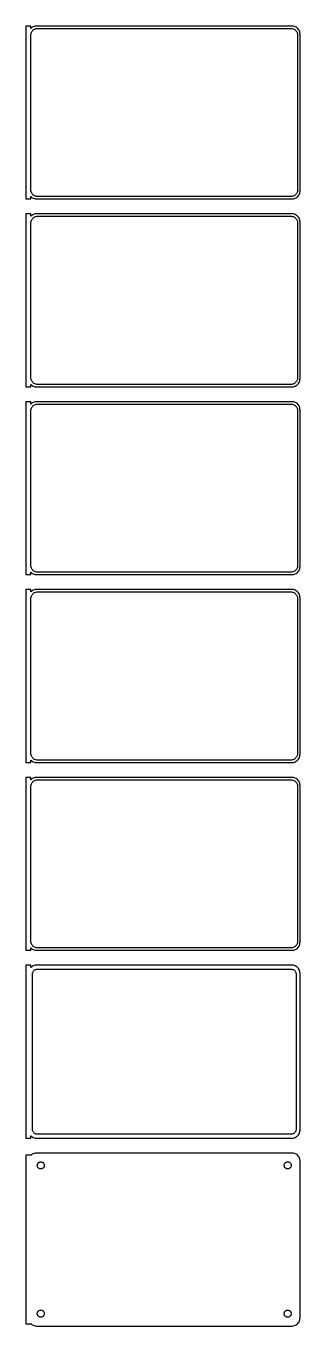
# Model space of a CAD drawing. Header units: metres. Extents: x -84 to 82, y 1658 to 3358.
# Drawn here: x -84 to 82, y 1658 to 2446 of the extents above; entities that cross this region are included whole.
import ezdxf

# ---------------------------------------------------------------- set-up
doc = ezdxf.new("R2010")
doc.units = ezdxf.units.M

msp = doc.modelspace()

# ---------------------------------------------------------------- linework, layer by layer
for p, q in [((-81, 2446.49), (-84, 2446.49)), ((-84, 2446.49), (-84, 2341.51)), ((-81, 2445.06), (-81, 2446.49)), ((-79.6289, 2446.02), (-80.1791, 2445.72)), ((-79.0451, 2446.26), (-79.6289, 2446.02)), ((-78.4369, 2446.41), (-79.0451, 2446.26)), ((-77.8139, 2446.49), (-78.4369, 2446.41)), ((77.8139, 2446.49), (-77.8139, 2446.49)), ((78.4369, 2446.41), (77.8139, 2446.49)), ((79.0451, 2446.26), (78.4369, 2446.41)), ((79.6289, 2446.02), (79.0451, 2446.26)), ((80.1791, 2445.72), (79.6289, 2446.02)), ((-80.6871, 2445.35), (-81, 2445.06)), ((-81, 2441), (-80.9685, 2441.5)), ((-81, 2347), (-81, 2441)), ((-80.9685, 2441.5), (-80.8743, 2441.99)), ((-80.8743, 2441.99), (-80.7191, 2442.47)), ((-80.7191, 2442.47), (-80.5052, 2442.93)), ((-80.1791, 2445.72), (-80.6871, 2445.35)), ((-80.5052, 2442.93), (-80.2361, 2443.35)), ((-80.2361, 2443.35), (-79.9159, 2443.74)), ((-79.9159, 2443.74), (-79.5497, 2444.08)), ((-79.5497, 2444.08), (-79.1433, 2444.38)), ((-79.1433, 2444.38), (-78.7031, 2444.62)), ((-78.7031, 2444.62), (-78.2361, 2444.8)), ((-78.2361, 2444.8), (-77.7495, 2444.93)), ((-77.7495, 2444.93), (-77.2512, 2444.99)), ((-77.2512, 2444.99), (77.2512, 2444.99)), ((77.2512, 2444.99), (77.7495, 2444.93)), ((77.7495, 2444.93), (78.2361, 2444.8)), ((78.2361, 2444.8), (78.7031, 2444.62)), ((78.7031, 2444.62), (79.1433, 2444.38)), ((79.1433, 2444.38), (79.5497, 2444.08)), ((79.5497, 2444.08), (79.9159, 2443.74)), ((79.9159, 2443.74), (80.2361, 2443.35)), ((80.6871, 2445.35), (80.1791, 2445.72)), ((80.2361, 2443.35), (80.5052, 2442.93)), ((80.5052, 2442.93), (80.7191, 2442.47)), ((81.1448, 2444.92), (80.6871, 2445.35)), ((80.7191, 2442.47), (80.8743, 2441.99)), ((80.8743, 2441.99), (80.9685, 2441.5)), ((80.9685, 2441.5), (81, 2441)), ((81, 2441), (81, 2347)), ((81.5451, 2444.44), (81.1448, 2444.92)), ((81.8815, 2443.91), (81.5451, 2444.44)), ((82.1489, 2443.34), (81.8815, 2443.91)), ((82.3429, 2442.74), (82.1489, 2443.34)), ((82.4606, 2442.13), (82.3429, 2442.74)), ((82.5, 2441.5), (82.4606, 2442.13)), ((82.5, 2346.5), (82.5, 2441.5)), ((-80.9685, 2346.5), (-81, 2347)), ((-80.8743, 2346.01), (-80.9685, 2346.5)), ((-80.7191, 2345.53), (-80.8743, 2346.01)), ((-80.5052, 2345.07), (-80.7191, 2345.53)), ((-80.2361, 2344.65), (-80.5052, 2345.07)), ((-79.9159, 2344.26), (-80.2361, 2344.65)), ((-79.5497, 2343.92), (-79.9159, 2344.26)), ((-79.1433, 2343.62), (-79.5497, 2343.92)), ((-78.7031, 2343.38), (-79.1433, 2343.62)), ((-78.2361, 2343.2), (-78.7031, 2343.38)), ((78.7031, 2343.38), (78.2361, 2343.2)), ((79.1433, 2343.62), (78.7031, 2343.38)), ((79.5497, 2343.92), (79.1433, 2343.62)), ((79.9159, 2344.26), (79.5497, 2343.92)), ((80.2361, 2344.65), (79.9159, 2344.26)), ((80.5052, 2345.07), (80.2361, 2344.65)), ((80.7191, 2345.53), (80.5052, 2345.07)), ((80.8743, 2346.01), (80.7191, 2345.53)), ((80.9685, 2346.5), (80.8743, 2346.01)), ((81, 2347), (80.9685, 2346.5)), ((81.1448, 2343.08), (81.5451, 2343.56)), ((81.5451, 2343.56), (81.8815, 2344.09)), ((81.8815, 2344.09), (82.1489, 2344.66)), ((82.1489, 2344.66), (82.3429, 2345.26)), ((82.3429, 2345.26), (82.4606, 2345.87)), ((82.4606, 2345.87), (82.5, 2346.5)), ((-84, 2341.51), (-81, 2341.51)), ((-81, 2342.94), (-80.6871, 2342.65)), ((-81, 2341.51), (-81, 2342.94)), ((-80.6871, 2342.65), (-80.1791, 2342.28)), ((-80.1791, 2342.28), (-79.6289, 2341.98)), ((-79.6289, 2341.98), (-79.0451, 2341.74)), ((-79.0451, 2341.74), (-78.4369, 2341.59)), ((-78.4369, 2341.59), (-77.8139, 2341.51)), ((-77.7495, 2343.07), (-78.2361, 2343.2)), ((-77.8139, 2341.51), (77.8139, 2341.51)), ((-77.2512, 2343.01), (-77.7495, 2343.07)), ((77.2512, 2343.01), (-77.2512, 2343.01)), ((77.7495, 2343.07), (77.2512, 2343.01)), ((78.2361, 2343.2), (77.7495, 2343.07)), ((77.8139, 2341.51), (78.4369, 2341.59)), ((78.4369, 2341.59), (79.0451, 2341.74)), ((79.0451, 2341.74), (79.6289, 2341.98)), ((79.6289, 2341.98), (80.1791, 2342.28)), ((80.1791, 2342.28), (80.6871, 2342.65)), ((80.6871, 2342.65), (81.1448, 2343.08)), ((-81, 2332.49), (-84, 2332.49)), ((-84, 2332.49), (-84, 2227.51)), ((-81, 2331.06), (-81, 2332.49)), ((-80.6871, 2331.35), (-81, 2331.06)), ((-81, 2327), (-80.9685, 2327.5)), ((-80.9685, 2327.5), (-80.8743, 2327.99)), ((-80.8743, 2327.99), (-80.7191, 2328.47)), ((-80.7191, 2328.47), (-80.5052, 2328.93)), ((-80.1791, 2331.72), (-80.6871, 2331.35)), ((-80.5052, 2328.93), (-80.2361, 2329.35)), ((-80.2361, 2329.35), (-79.9159, 2329.74)), ((-79.6289, 2332.02), (-80.1791, 2331.72)), ((-79.9159, 2329.74), (-79.5497, 2330.08)), ((-79.0451, 2332.26), (-79.6289, 2332.02)), ((-79.5497, 2330.08), (-79.1433, 2330.38)), ((-79.1433, 2330.38), (-78.7031, 2330.62)), ((-78.4369, 2332.41), (-79.0451, 2332.26)), ((-78.7031, 2330.62), (-78.2361, 2330.8)), ((-77.8139, 2332.49), (-78.4369, 2332.41)), ((-78.2361, 2330.8), (-77.7495, 2330.93)), ((77.8139, 2332.49), (-77.8139, 2332.49)), ((-77.7495, 2330.93), (-77.2512, 2330.99)), ((-77.2512, 2330.99), (77.2512, 2330.99)), ((77.2512, 2330.99), (77.7495, 2330.93)), ((77.7495, 2330.93), (78.2361, 2330.8)), ((78.4369, 2332.41), (77.8139, 2332.49)), ((78.2361, 2330.8), (78.7031, 2330.62)), ((79.0451, 2332.26), (78.4369, 2332.41)), ((78.7031, 2330.62), (79.1433, 2330.38)), ((79.6289, 2332.02), (79.0451, 2332.26)), ((79.1433, 2330.38), (79.5497, 2330.08)), ((79.5497, 2330.08), (79.9159, 2329.74)), ((80.1791, 2331.72), (79.6289, 2332.02)), ((79.9159, 2329.74), (80.2361, 2329.35)), ((80.6871, 2331.35), (80.1791, 2331.72)), ((80.2361, 2329.35), (80.5052, 2328.93)), ((80.5052, 2328.93), (80.7191, 2328.47)), ((81.1448, 2330.92), (80.6871, 2331.35)), ((80.7191, 2328.47), (80.8743, 2327.99)), ((80.8743, 2327.99), (80.9685, 2327.5)), ((80.9685, 2327.5), (81, 2327)), ((81.5451, 2330.44), (81.1448, 2330.92)), ((81.8815, 2329.91), (81.5451, 2330.44)), ((82.1489, 2329.34), (81.8815, 2329.91)), ((82.3429, 2328.74), (82.1489, 2329.34)), ((82.4606, 2328.13), (82.3429, 2328.74)), ((82.5, 2327.5), (82.4606, 2328.13)), ((82.5, 2232.5), (82.5, 2327.5)), ((-81, 2233), (-81, 2327)), ((81, 2327), (81, 2233)), ((-80.9685, 2232.5), (-81, 2233)), ((81, 2233), (80.9685, 2232.5)), ((-84, 2227.51), (-81, 2227.51)), ((-81, 2228.94), (-80.6871, 2228.65)), ((-81, 2227.51), (-81, 2228.94)), ((-80.8743, 2232.01), (-80.9685, 2232.5)), ((-80.7191, 2231.53), (-80.8743, 2232.01)), ((-80.5052, 2231.07), (-80.7191, 2231.53)), ((-80.6871, 2228.65), (-80.1791, 2228.28)), ((-80.2361, 2230.65), (-80.5052, 2231.07)), ((-79.9159, 2230.26), (-80.2361, 2230.65)), ((-80.1791, 2228.28), (-79.6289, 2227.98)), ((-79.5497, 2229.92), (-79.9159, 2230.26)), ((-79.6289, 2227.98), (-79.0451, 2227.74)), ((-79.1433, 2229.62), (-79.5497, 2229.92)), ((-78.7031, 2229.38), (-79.1433, 2229.62)), ((-79.0451, 2227.74), (-78.4369, 2227.59)), ((-78.2361, 2229.2), (-78.7031, 2229.38)), ((-78.4369, 2227.59), (-77.8139, 2227.51)), ((-77.7495, 2229.07), (-78.2361, 2229.2)), ((-77.8139, 2227.51), (77.8139, 2227.51)), ((-77.2512, 2229.01), (-77.7495, 2229.07)), ((77.2512, 2229.01), (-77.2512, 2229.01)), ((77.7495, 2229.07), (77.2512, 2229.01)), ((78.2361, 2229.2), (77.7495, 2229.07)), ((77.8139, 2227.51), (78.4369, 2227.59)), ((78.7031, 2229.38), (78.2361, 2229.2)), ((78.4369, 2227.59), (79.0451, 2227.74)), ((79.1433, 2229.62), (78.7031, 2229.38)), ((79.0451, 2227.74), (79.6289, 2227.98)), ((79.5497, 2229.92), (79.1433, 2229.62)), ((79.9159, 2230.26), (79.5497, 2229.92)), ((79.6289, 2227.98), (80.1791, 2228.28)), ((80.2361, 2230.65), (79.9159, 2230.26)), ((80.1791, 2228.28), (80.6871, 2228.65)), ((80.5052, 2231.07), (80.2361, 2230.65)), ((80.7191, 2231.53), (80.5052, 2231.07)), ((80.6871, 2228.65), (81.1448, 2229.08)), ((80.8743, 2232.01), (80.7191, 2231.53)), ((80.9685, 2232.5), (80.8743, 2232.01)), ((81.1448, 2229.08), (81.5451, 2229.56)), ((81.5451, 2229.56), (81.8815, 2230.09)), ((81.8815, 2230.09), (82.1489, 2230.66)), ((82.1489, 2230.66), (82.3429, 2231.26)), ((82.3429, 2231.26), (82.4606, 2231.87)), ((82.4606, 2231.87), (82.5, 2232.5)), ((-81, 2218.49), (-84, 2218.49)), ((-84, 2218.49), (-84, 2113.51)), ((-81, 2217.06), (-81, 2218.49)), ((-80.6871, 2217.35), (-81, 2217.06)), ((-80.1791, 2217.72), (-80.6871, 2217.35)), ((-79.6289, 2218.02), (-80.1791, 2217.72)), ((-79.0451, 2218.26), (-79.6289, 2218.02)), ((-78.4369, 2218.41), (-79.0451, 2218.26)), ((-77.8139, 2218.49), (-78.4369, 2218.41)), ((77.8139, 2218.49), (-77.8139, 2218.49)), ((78.4369, 2218.41), (77.8139, 2218.49)), ((79.0451, 2218.26), (78.4369, 2218.41)), ((79.6289, 2218.02), (79.0451, 2218.26)), ((80.1791, 2217.72), (79.6289, 2218.02)), ((80.6871, 2217.35), (80.1791, 2217.72)), ((81.1448, 2216.92), (80.6871, 2217.35)), ((-81, 2213), (-80.9685, 2213.5)), ((-81, 2119), (-81, 2213)), ((-80.9685, 2213.5), (-80.8743, 2213.99)), ((-80.8743, 2213.99), (-80.7191, 2214.47)), ((-80.7191, 2214.47), (-80.5052, 2214.93)), ((-80.5052, 2214.93), (-80.2361, 2215.35)), ((-80.2361, 2215.35), (-79.9159, 2215.74)), ((-79.9159, 2215.74), (-79.5497, 2216.08)), ((-79.5497, 2216.08), (-79.1433, 2216.38)), ((-79.1433, 2216.38), (-78.7031, 2216.62)), ((-78.7031, 2216.62), (-78.2361, 2216.8)), ((-78.2361, 2216.8), (-77.7495, 2216.93)), ((-77.7495, 2216.93), (-77.2512, 2216.99)), ((-77.2512, 2216.99), (77.2512, 2216.99)), ((77.2512, 2216.99), (77.7495, 2216.93)), ((77.7495, 2216.93), (78.2361, 2216.8)), ((78.2361, 2216.8), (78.7031, 2216.62)), ((78.7031, 2216.62), (79.1433, 2216.38)), ((79.1433, 2216.38), (79.5497, 2216.08)), ((79.5497, 2216.08), (79.9159, 2215.74)), ((79.9159, 2215.74), (80.2361, 2215.35)), ((80.2361, 2215.35), (80.5052, 2214.93)), ((80.5052, 2214.93), (80.7191, 2214.47)), ((80.7191, 2214.47), (80.8743, 2213.99)), ((80.8743, 2213.99), (80.9685, 2213.5)), ((80.9685, 2213.5), (81, 2213)), ((81, 2213), (81, 2119)), ((81.5451, 2216.44), (81.1448, 2216.92)), ((81.8815, 2215.91), (81.5451, 2216.44)), ((82.1489, 2215.34), (81.8815, 2215.91)), ((82.3429, 2214.74), (82.1489, 2215.34)), ((82.4606, 2214.13), (82.3429, 2214.74)), ((82.5, 2213.5), (82.4606, 2214.13)), ((82.5, 2118.5), (82.5, 2213.5)), ((-80.9685, 2118.5), (-81, 2119)), ((-81, 2114.94), (-80.6871, 2114.65)), ((-81, 2113.51), (-81, 2114.94)), ((-80.8743, 2118.01), (-80.9685, 2118.5)), ((-80.7191, 2117.53), (-80.8743, 2118.01)), ((-80.5052, 2117.07), (-80.7191, 2117.53)), ((-80.6871, 2114.65), (-80.1791, 2114.28)), ((-80.2361, 2116.65), (-80.5052, 2117.07)), ((-79.9159, 2116.26), (-80.2361, 2116.65)), ((-79.5497, 2115.92), (-79.9159, 2116.26)), ((-79.1433, 2115.62), (-79.5497, 2115.92)), ((-78.7031, 2115.38), (-79.1433, 2115.62)), ((-78.2361, 2115.2), (-78.7031, 2115.38)), ((-77.7495, 2115.07), (-78.2361, 2115.2)), ((-77.2512, 2115.01), (-77.7495, 2115.07)), ((77.2512, 2115.01), (-77.2512, 2115.01)), ((77.7495, 2115.07), (77.2512, 2115.01)), ((78.2361, 2115.2), (77.7495, 2115.07)), ((78.7031, 2115.38), (78.2361, 2115.2)), ((79.1433, 2115.62), (78.7031, 2115.38)), ((79.5497, 2115.92), (79.1433, 2115.62)), ((79.9159, 2116.26), (79.5497, 2115.92)), ((80.2361, 2116.65), (79.9159, 2116.26)), ((80.1791, 2114.28), (80.6871, 2114.65)), ((80.5052, 2117.07), (80.2361, 2116.65)), ((80.7191, 2117.53), (80.5052, 2117.07)), ((80.6871, 2114.65), (81.1448, 2115.08)), ((80.8743, 2118.01), (80.7191, 2117.53)), ((80.9685, 2118.5), (80.8743, 2118.01)), ((81, 2119), (80.9685, 2118.5)), ((81.1448, 2115.08), (81.5451, 2115.56)), ((81.5451, 2115.56), (81.8815, 2116.09)), ((81.8815, 2116.09), (82.1489, 2116.66)), ((82.1489, 2116.66), (82.3429, 2117.26)), ((82.3429, 2117.26), (82.4606, 2117.87)), ((82.4606, 2117.87), (82.5, 2118.5)), ((-84, 2113.51), (-81, 2113.51)), ((-80.1791, 2114.28), (-79.6289, 2113.98)), ((-79.6289, 2113.98), (-79.0451, 2113.74)), ((-79.0451, 2113.74), (-78.4369, 2113.59)), ((-78.4369, 2113.59), (-77.8139, 2113.51)), ((-77.8139, 2113.51), (77.8139, 2113.51)), ((77.8139, 2113.51), (78.4369, 2113.59)), ((78.4369, 2113.59), (79.0451, 2113.74)), ((79.0451, 2113.74), (79.6289, 2113.98)), ((79.6289, 2113.98), (80.1791, 2114.28)), ((-81, 2104.49), (-84, 2104.49)), ((-84, 2104.49), (-84, 1999.51)), ((-81, 2103.06), (-81, 2104.49)), ((-80.6871, 2103.35), (-81, 2103.06)), ((-81, 2099), (-80.9685, 2099.5)), ((-81, 2005), (-81, 2099)), ((-80.9685, 2099.5), (-80.8743, 2099.99)), ((-80.8743, 2099.99), (-80.7191, 2100.47)), ((-80.7191, 2100.47), (-80.5052, 2100.93)), ((-80.1791, 2103.72), (-80.6871, 2103.35)), ((-80.5052, 2100.93), (-80.2361, 2101.35)), ((-80.2361, 2101.35), (-79.9159, 2101.74)), ((-79.6289, 2104.02), (-80.1791, 2103.72)), ((-79.9159, 2101.74), (-79.5497, 2102.08)), ((-79.0451, 2104.26), (-79.6289, 2104.02)), ((-79.5497, 2102.08), (-79.1433, 2102.38)), ((-79.1433, 2102.38), (-78.7031, 2102.62)), ((-78.4369, 2104.41), (-79.0451, 2104.26)), ((-78.7031, 2102.62), (-78.2361, 2102.8)), ((-77.8139, 2104.49), (-78.4369, 2104.41)), ((-78.2361, 2102.8), (-77.7495, 2102.93)), ((77.8139, 2104.49), (-77.8139, 2104.49)), ((-77.7495, 2102.93), (-77.2512, 2102.99)), ((-77.2512, 2102.99), (77.2512, 2102.99)), ((77.2512, 2102.99), (77.7495, 2102.93)), ((77.7495, 2102.93), (78.2361, 2102.8)), ((78.4369, 2104.41), (77.8139, 2104.49)), ((78.2361, 2102.8), (78.7031, 2102.62)), ((79.0451, 2104.26), (78.4369, 2104.41)), ((78.7031, 2102.62), (79.1433, 2102.38)), ((79.6289, 2104.02), (79.0451, 2104.26)), ((79.1433, 2102.38), (79.5497, 2102.08)), ((79.5497, 2102.08), (79.9159, 2101.74)), ((80.1791, 2103.72), (79.6289, 2104.02)), ((79.9159, 2101.74), (80.2361, 2101.35)), ((80.6871, 2103.35), (80.1791, 2103.72)), ((80.2361, 2101.35), (80.5052, 2100.93)), ((80.5052, 2100.93), (80.7191, 2100.47)), ((81.1448, 2102.92), (80.6871, 2103.35)), ((80.7191, 2100.47), (80.8743, 2099.99)), ((80.8743, 2099.99), (80.9685, 2099.5)), ((80.9685, 2099.5), (81, 2099)), ((81, 2099), (81, 2005)), ((81.5451, 2102.44), (81.1448, 2102.92)), ((81.8815, 2101.91), (81.5451, 2102.44)), ((82.1489, 2101.34), (81.8815, 2101.91)), ((82.3429, 2100.74), (82.1489, 2101.34)), ((82.4606, 2100.13), (82.3429, 2100.74)), ((82.5, 2099.5), (82.4606, 2100.13)), ((82.5, 2004.5), (82.5, 2099.5)), ((-80.9685, 2004.5), (-81, 2005)), ((-80.8743, 2004.01), (-80.9685, 2004.5)), ((-80.7191, 2003.53), (-80.8743, 2004.01)), ((80.8743, 2004.01), (80.7191, 2003.53)), ((80.9685, 2004.5), (80.8743, 2004.01)), ((81, 2005), (80.9685, 2004.5)), ((82.4606, 2003.87), (82.5, 2004.5)), ((-84, 1999.51), (-81, 1999.51)), ((-81, 2000.94), (-80.6871, 2000.65)), ((-81, 1999.51), (-81, 2000.94)), ((-80.5052, 2003.07), (-80.7191, 2003.53)), ((-80.6871, 2000.65), (-80.1791, 2000.28)), ((-80.2361, 2002.65), (-80.5052, 2003.07)), ((-79.9159, 2002.26), (-80.2361, 2002.65)), ((-80.1791, 2000.28), (-79.6289, 1999.98)), ((-79.5497, 2001.92), (-79.9159, 2002.26)), ((-79.6289, 1999.98), (-79.0451, 1999.74)), ((-79.1433, 2001.62), (-79.5497, 2001.92)), ((-78.7031, 2001.38), (-79.1433, 2001.62)), ((-79.0451, 1999.74), (-78.4369, 1999.59)), ((-78.2361, 2001.2), (-78.7031, 2001.38)), ((-78.4369, 1999.59), (-77.8139, 1999.51)), ((-77.7495, 2001.07), (-78.2361, 2001.2)), ((-77.8139, 1999.51), (77.8139, 1999.51)), ((-77.2512, 2001.01), (-77.7495, 2001.07)), ((77.2512, 2001.01), (-77.2512, 2001.01)), ((77.7495, 2001.07), (77.2512, 2001.01)), ((78.2361, 2001.2), (77.7495, 2001.07)), ((77.8139, 1999.51), (78.4369, 1999.59)), ((78.7031, 2001.38), (78.2361, 2001.2)), ((78.4369, 1999.59), (79.0451, 1999.74)), ((79.1433, 2001.62), (78.7031, 2001.38)), ((79.0451, 1999.74), (79.6289, 1999.98)), ((79.5497, 2001.92), (79.1433, 2001.62)), ((79.9159, 2002.26), (79.5497, 2001.92)), ((79.6289, 1999.98), (80.1791, 2000.28)), ((80.2361, 2002.65), (79.9159, 2002.26)), ((80.1791, 2000.28), (80.6871, 2000.65)), ((80.5052, 2003.07), (80.2361, 2002.65)), ((80.7191, 2003.53), (80.5052, 2003.07)), ((80.6871, 2000.65), (81.1448, 2001.08)), ((81.1448, 2001.08), (81.5451, 2001.56)), ((81.5451, 2001.56), (81.8815, 2002.09)), ((81.8815, 2002.09), (82.1489, 2002.66)), ((82.1489, 2002.66), (82.3429, 2003.26)), ((82.3429, 2003.26), (82.4606, 2003.87)), ((-81, 1990.49), (-84, 1990.49)), ((-84, 1990.49), (-84, 1885.51)), ((-81, 1989.06), (-81, 1990.49)), ((-80.6871, 1989.35), (-81, 1989.06)), ((-80.1791, 1989.72), (-80.6871, 1989.35)), ((-79.6289, 1990.02), (-80.1791, 1989.72)), ((-79.0451, 1990.26), (-79.6289, 1990.02)), ((-79.5497, 1988.08), (-79.1433, 1988.38)), ((-79.1433, 1988.38), (-78.7031, 1988.62)), ((-78.4369, 1990.41), (-79.0451, 1990.26)), ((-78.7031, 1988.62), (-78.2361, 1988.8)), ((-77.8139, 1990.49), (-78.4369, 1990.41)), ((-78.2361, 1988.8), (-77.7495, 1988.93)), ((77.8139, 1990.49), (-77.8139, 1990.49)), ((-77.7495, 1988.93), (-77.2512, 1988.99)), ((-77.2512, 1988.99), (77.2512, 1988.99)), ((77.2512, 1988.99), (77.7495, 1988.93)), ((77.7495, 1988.93), (78.2361, 1988.8)), ((78.4369, 1990.41), (77.8139, 1990.49)), ((78.2361, 1988.8), (78.7031, 1988.62)), ((79.0451, 1990.26), (78.4369, 1990.41)), ((78.7031, 1988.62), (79.1433, 1988.38)), ((79.6289, 1990.02), (79.0451, 1990.26)), ((79.1433, 1988.38), (79.5497, 1988.08)), ((80.1791, 1989.72), (79.6289, 1990.02)), ((80.6871, 1989.35), (80.1791, 1989.72)), ((81.1448, 1988.92), (80.6871, 1989.35)), ((81.5451, 1988.44), (81.1448, 1988.92)), ((81.8815, 1987.91), (81.5451, 1988.44)), ((-81, 1985), (-80.9685, 1985.5)), ((-81, 1891), (-81, 1985)), ((-80.9685, 1985.5), (-80.8743, 1985.99)), ((-80.8743, 1985.99), (-80.7191, 1986.47)), ((-80.7191, 1986.47), (-80.5052, 1986.93)), ((-80.5052, 1986.93), (-80.2361, 1987.35)), ((-80.2361, 1987.35), (-79.9159, 1987.74)), ((-79.9159, 1987.74), (-79.5497, 1988.08)), ((79.5497, 1988.08), (79.9159, 1987.74)), ((79.9159, 1987.74), (80.2361, 1987.35)), ((80.2361, 1987.35), (80.5052, 1986.93)), ((80.5052, 1986.93), (80.7191, 1986.47)), ((80.7191, 1986.47), (80.8743, 1985.99)), ((80.8743, 1985.99), (80.9685, 1985.5)), ((80.9685, 1985.5), (81, 1985)), ((81, 1985), (81, 1891)), ((82.1489, 1987.34), (81.8815, 1987.91)), ((82.3429, 1986.74), (82.1489, 1987.34)), ((82.4606, 1986.13), (82.3429, 1986.74)), ((82.5, 1985.5), (82.4606, 1986.13)), ((82.5, 1890.5), (82.5, 1985.5)), ((-80.9685, 1890.5), (-81, 1891)), ((-81, 1886.94), (-80.6871, 1886.65)), ((-81, 1885.51), (-81, 1886.94)), ((-80.8743, 1890.01), (-80.9685, 1890.5)), ((-80.7191, 1889.53), (-80.8743, 1890.01)), ((-80.5052, 1889.07), (-80.7191, 1889.53)), ((-80.6871, 1886.65), (-80.1791, 1886.28)), ((-80.2361, 1888.65), (-80.5052, 1889.07)), ((-79.9159, 1888.26), (-80.2361, 1888.65)), ((-80.1791, 1886.28), (-79.6289, 1885.98)), ((-79.5497, 1887.92), (-79.9159, 1888.26)), ((-79.6289, 1885.98), (-79.0451, 1885.74)), ((-79.1433, 1887.62), (-79.5497, 1887.92)), ((-78.7031, 1887.38), (-79.1433, 1887.62)), ((-79.0451, 1885.74), (-78.4369, 1885.59)), ((-78.2361, 1887.2), (-78.7031, 1887.38)), ((-77.7495, 1887.07), (-78.2361, 1887.2)), ((-77.2512, 1887.01), (-77.7495, 1887.07)), ((77.2512, 1887.01), (-77.2512, 1887.01)), ((77.7495, 1887.07), (77.2512, 1887.01)), ((78.2361, 1887.2), (77.7495, 1887.07)), ((78.7031, 1887.38), (78.2361, 1887.2)), ((78.4369, 1885.59), (79.0451, 1885.74)), ((79.1433, 1887.62), (78.7031, 1887.38)), ((79.0451, 1885.74), (79.6289, 1885.98)), ((79.5497, 1887.92), (79.1433, 1887.62)), ((79.9159, 1888.26), (79.5497, 1887.92)), ((79.6289, 1885.98), (80.1791, 1886.28)), ((80.2361, 1888.65), (79.9159, 1888.26)), ((80.1791, 1886.28), (80.6871, 1886.65)), ((80.5052, 1889.07), (80.2361, 1888.65)), ((80.7191, 1889.53), (80.5052, 1889.07)), ((80.6871, 1886.65), (81.1448, 1887.08)), ((80.8743, 1890.01), (80.7191, 1889.53)), ((80.9685, 1890.5), (80.8743, 1890.01)), ((81, 1891), (80.9685, 1890.5)), ((81.1448, 1887.08), (81.5451, 1887.56)), ((81.5451, 1887.56), (81.8815, 1888.09)), ((81.8815, 1888.09), (82.1489, 1888.66)), ((82.1489, 1888.66), (82.3429, 1889.26)), ((82.3429, 1889.26), (82.4606, 1889.87)), ((82.4606, 1889.87), (82.5, 1890.5)), ((-84, 1885.51), (-81, 1885.51)), ((-78.4369, 1885.59), (-77.8139, 1885.51)), ((-77.8139, 1885.51), (77.8139, 1885.51)), ((77.8139, 1885.51), (78.4369, 1885.59)), ((-81, 1876.48), (-84, 1876.48)), ((-84, 1876.48), (-84, 1771.52)), ((-81, 1875.06), (-81, 1876.48)), ((-80.6871, 1875.35), (-81, 1875.06)), ((-80.1791, 1875.72), (-80.6871, 1875.35)), ((-79.6289, 1876.02), (-80.1791, 1875.72)), ((-80.1129, 1871), (-80.0884, 1871.39)), ((-80.1129, 1777), (-80.1129, 1871)), ((-80.0884, 1871.39), (-80.0151, 1871.77)), ((-80.0151, 1871.77), (-79.8943, 1872.15)), ((-79.8943, 1872.15), (-79.7279, 1872.5)), ((-79.7279, 1872.5), (-79.5184, 1872.83)), ((-79.0451, 1876.26), (-79.6289, 1876.02)), ((-79.5184, 1872.83), (-79.2692, 1873.13)), ((-79.2692, 1873.13), (-78.9843, 1873.4)), ((-78.4369, 1876.41), (-79.0451, 1876.26)), ((-78.9843, 1873.4), (-78.668, 1873.63)), ((-78.668, 1873.63), (-78.3254, 1873.82)), ((-77.8139, 1876.49), (-78.4369, 1876.41)), ((-78.3254, 1873.82), (-77.9619, 1873.96)), ((-77.9619, 1873.96), (-77.5833, 1874.06)), ((77.8139, 1876.49), (-77.8139, 1876.49)), ((-77.5833, 1874.06), (-77.1955, 1874.11)), ((-77.1955, 1874.11), (77.1955, 1874.11)), ((77.1955, 1874.11), (77.5833, 1874.06)), ((77.5833, 1874.06), (77.9619, 1873.96)), ((78.4369, 1876.41), (77.8139, 1876.49)), ((77.9619, 1873.96), (78.3254, 1873.82)), ((78.3254, 1873.82), (78.668, 1873.63)), ((79.0451, 1876.26), (78.4369, 1876.41)), ((78.668, 1873.63), (78.9843, 1873.4)), ((78.9843, 1873.4), (79.2692, 1873.13)), ((79.6289, 1876.02), (79.0451, 1876.26)), ((79.2692, 1873.13), (79.5184, 1872.83)), ((79.5184, 1872.83), (79.7279, 1872.5)), ((80.1791, 1875.72), (79.6289, 1876.02)), ((79.7279, 1872.5), (79.8943, 1872.15)), ((79.8943, 1872.15), (80.0151, 1871.77)), ((80.0151, 1871.77), (80.0884, 1871.39)), ((80.0884, 1871.39), (80.1129, 1871)), ((80.1129, 1871), (80.1129, 1777)), ((80.6871, 1875.35), (80.1791, 1875.72)), ((81.1448, 1874.92), (80.6871, 1875.35)), ((81.5451, 1874.44), (81.1448, 1874.92)), ((81.8815, 1873.91), (81.5451, 1874.44)), ((82.1489, 1873.34), (81.8815, 1873.91)), ((82.3429, 1872.74), (82.1489, 1873.34)), ((82.4606, 1872.13), (82.3429, 1872.74)), ((82.5, 1871.5), (82.4606, 1872.13)), ((82.5, 1776.5), (82.5, 1871.5)), ((-80.0884, 1776.61), (-80.1129, 1777)), ((-80.0151, 1776.23), (-80.0884, 1776.61)), ((-79.8943, 1775.85), (-80.0151, 1776.23)), ((-79.7279, 1775.5), (-79.8943, 1775.85)), ((-79.5184, 1775.17), (-79.7279, 1775.5)), ((79.7279, 1775.5), (79.5184, 1775.17)), ((79.8943, 1775.85), (79.7279, 1775.5)), ((80.0151, 1776.23), (79.8943, 1775.85)), ((80.0884, 1776.61), (80.0151, 1776.23)), ((80.1129, 1777), (80.0884, 1776.61)), ((82.1489, 1774.66), (82.3429, 1775.26)), ((82.3429, 1775.26), (82.4606, 1775.87)), ((82.4606, 1775.87), (82.5, 1776.5)), ((-84, 1771.52), (-81, 1771.52)), ((-81, 1771.52), (-81, 1772.94)), ((-81, 1772.94), (-80.6871, 1772.65)), ((-80.6871, 1772.65), (-80.1791, 1772.28)), ((-80.1791, 1772.28), (-79.6289, 1771.98)), ((-79.6289, 1771.98), (-79.0451, 1771.74)), ((-79.2692, 1774.87), (-79.5184, 1775.17)), ((-78.9843, 1774.6), (-79.2692, 1774.87)), ((-79.0451, 1771.74), (-78.4369, 1771.59)), ((-78.668, 1774.37), (-78.9843, 1774.6)), ((-78.3254, 1774.18), (-78.668, 1774.37)), ((-78.4369, 1771.59), (-77.8139, 1771.51)), ((-77.9619, 1774.04), (-78.3254, 1774.18)), ((-77.5833, 1773.94), (-77.9619, 1774.04)), ((-77.8139, 1771.51), (77.8139, 1771.51)), ((-77.1955, 1773.89), (-77.5833, 1773.94)), ((77.1955, 1773.89), (-77.1955, 1773.89)), ((77.5833, 1773.94), (77.1955, 1773.89)), ((77.9619, 1774.04), (77.5833, 1773.94)), ((77.8139, 1771.51), (78.4369, 1771.59)), ((78.3254, 1774.18), (77.9619, 1774.04)), ((78.668, 1774.37), (78.3254, 1774.18)), ((78.4369, 1771.59), (79.0451, 1771.74)), ((78.9843, 1774.6), (78.668, 1774.37)), ((79.2692, 1774.87), (78.9843, 1774.6)), ((79.0451, 1771.74), (79.6289, 1771.98)), ((79.5184, 1775.17), (79.2692, 1774.87)), ((79.6289, 1771.98), (80.1791, 1772.28)), ((80.1791, 1772.28), (80.6871, 1772.65)), ((80.6871, 1772.65), (81.1448, 1773.08)), ((81.1448, 1773.08), (81.5451, 1773.56)), ((81.5451, 1773.56), (81.8815, 1774.09)), ((81.8815, 1774.09), (82.1489, 1774.66)), ((-81, 1761.15), (-84, 1761.15)), ((-84, 1761.15), (-84, 1658.85)), ((-80.6871, 1761.35), (-81, 1761.06)), ((-81, 1761.06), (-81, 1761.15)), ((-80.1791, 1761.72), (-80.6871, 1761.35)), ((-79.6289, 1762.02), (-80.1791, 1761.72)), ((-79.0451, 1762.26), (-79.6289, 1762.02)), ((-78.4369, 1762.41), (-79.0451, 1762.26)), ((-77.8139, 1762.49), (-78.4369, 1762.41)), ((77.8139, 1762.49), (-77.8139, 1762.49)), ((78.4369, 1762.41), (77.8139, 1762.49)), ((79.0451, 1762.26), (78.4369, 1762.41)), ((79.6289, 1762.02), (79.0451, 1762.26)), ((80.1791, 1761.72), (79.6289, 1762.02)), ((80.6871, 1761.35), (80.1791, 1761.72)), ((81.1448, 1760.92), (80.6871, 1761.35)), ((81.5451, 1760.44), (81.1448, 1760.92)), ((81.8815, 1759.91), (81.5451, 1760.44)), ((82.1489, 1759.34), (81.8815, 1759.91)), ((-77.1353, 1755), (-77.1185, 1755.27)), ((-77.1185, 1754.73), (-77.1353, 1755)), ((-77.1185, 1755.27), (-77.0682, 1755.53)), ((-77.0682, 1754.47), (-77.1185, 1754.73)), ((-77.0682, 1755.53), (-76.9853, 1755.79)), ((-76.9853, 1754.21), (-77.0682, 1754.47)), ((-76.9853, 1755.79), (-76.8712, 1756.03)), ((-76.8712, 1753.97), (-76.9853, 1754.21)), ((-76.8712, 1756.03), (-76.7275, 1756.26)), ((-76.7275, 1753.74), (-76.8712, 1753.97)), ((-76.7275, 1756.26), (-76.5566, 1756.46)), ((-76.5566, 1753.54), (-76.7275, 1753.74)), ((-76.5566, 1756.46), (-76.3611, 1756.65)), ((-76.3611, 1753.35), (-76.5566, 1753.54)), ((-76.3611, 1756.65), (-76.1441, 1756.8)), ((-76.1441, 1753.2), (-76.3611, 1753.35)), ((-76.1441, 1756.8), (-75.9092, 1756.93)), ((-75.9092, 1753.07), (-76.1441, 1753.2)), ((-75.9092, 1756.93), (-75.6598, 1757.03)), ((-75.6598, 1752.97), (-75.9092, 1753.07)), ((-75.6598, 1757.03), (-75.4001, 1757.1)), ((-75.4001, 1752.9), (-75.6598, 1752.97)), ((-75.4001, 1757.1), (-75.1341, 1757.13)), ((-75.1341, 1752.87), (-75.4001, 1752.9)), ((-75.1341, 1757.13), (-74.8659, 1757.13)), ((-74.8659, 1752.87), (-75.1341, 1752.87)), ((-74.8659, 1757.13), (-74.5999, 1757.1)), ((-74.5999, 1752.9), (-74.8659, 1752.87)), ((-74.5999, 1757.1), (-74.3401, 1757.03)), ((-74.3401, 1752.97), (-74.5999, 1752.9)), ((-74.3401, 1757.03), (-74.0908, 1756.93)), ((-74.0908, 1753.07), (-74.3401, 1752.97)), ((-74.0908, 1756.93), (-73.8559, 1756.8)), ((-73.8559, 1753.2), (-74.0908, 1753.07)), ((-73.8559, 1756.8), (-73.6389, 1756.65)), ((-73.6389, 1753.35), (-73.8559, 1753.2)), ((-73.6389, 1756.65), (-73.4434, 1756.46)), ((-73.4434, 1753.54), (-73.6389, 1753.35)), ((-73.4434, 1756.46), (-73.2725, 1756.26)), ((-73.2725, 1753.74), (-73.4434, 1753.54)), ((-73.2725, 1756.26), (-73.1288, 1756.03)), ((-73.1288, 1753.97), (-73.2725, 1753.74)), ((-73.1288, 1756.03), (-73.0146, 1755.79)), ((-73.0146, 1754.21), (-73.1288, 1753.97)), ((-73.0146, 1755.79), (-72.9318, 1755.53)), ((-72.9318, 1754.47), (-73.0146, 1754.21)), ((-72.9318, 1755.53), (-72.8815, 1755.27)), ((-72.8815, 1754.73), (-72.9318, 1754.47)), ((-72.8815, 1755.27), (-72.8647, 1755)), ((-72.8647, 1755), (-72.8815, 1754.73)), ((72.8647, 1755), (72.8815, 1755.27)), ((72.8815, 1754.73), (72.8647, 1755)), ((72.8815, 1755.27), (72.9318, 1755.53)), ((72.9318, 1754.47), (72.8815, 1754.73)), ((72.9318, 1755.53), (73.0146, 1755.79)), ((73.0146, 1754.21), (72.9318, 1754.47)), ((73.0146, 1755.79), (73.1288, 1756.03)), ((73.1288, 1753.97), (73.0146, 1754.21)), ((73.1288, 1756.03), (73.2725, 1756.26)), ((73.2725, 1753.74), (73.1288, 1753.97)), ((73.2725, 1756.26), (73.4434, 1756.46)), ((73.4434, 1753.54), (73.2725, 1753.74)), ((73.4434, 1756.46), (73.6389, 1756.65)), ((73.6389, 1753.35), (73.4434, 1753.54)), ((73.6389, 1756.65), (73.8559, 1756.8)), ((73.8559, 1753.2), (73.6389, 1753.35)), ((73.8559, 1756.8), (74.0908, 1756.93)), ((74.0908, 1753.07), (73.8559, 1753.2)), ((74.0908, 1756.93), (74.3401, 1757.03)), ((74.3401, 1752.97), (74.0908, 1753.07)), ((74.3401, 1757.03), (74.5999, 1757.1)), ((74.5999, 1752.9), (74.3401, 1752.97)), ((74.5999, 1757.1), (74.8659, 1757.13)), ((74.8659, 1752.87), (74.5999, 1752.9)), ((74.8659, 1757.13), (75.1341, 1757.13)), ((75.1341, 1752.87), (74.8659, 1752.87)), ((75.1341, 1757.13), (75.4001, 1757.1)), ((75.4001, 1752.9), (75.1341, 1752.87)), ((75.4001, 1757.1), (75.6598, 1757.03)), ((75.6598, 1752.97), (75.4001, 1752.9)), ((75.6598, 1757.03), (75.9092, 1756.93)), ((75.9092, 1753.07), (75.6598, 1752.97)), ((75.9092, 1756.93), (76.1441, 1756.8)), ((76.1441, 1753.2), (75.9092, 1753.07)), ((76.1441, 1756.8), (76.3611, 1756.65)), ((76.3611, 1753.35), (76.1441, 1753.2)), ((76.3611, 1756.65), (76.5566, 1756.46)), ((76.5566, 1753.54), (76.3611, 1753.35)), ((76.5566, 1756.46), (76.7275, 1756.26)), ((76.7275, 1753.74), (76.5566, 1753.54)), ((76.7275, 1756.26), (76.8712, 1756.03)), ((76.8712, 1753.97), (76.7275, 1753.74)), ((76.8712, 1756.03), (76.9853, 1755.79)), ((76.9853, 1754.21), (76.8712, 1753.97)), ((76.9853, 1755.79), (77.0682, 1755.53)), ((77.0682, 1754.47), (76.9853, 1754.21)), ((77.0682, 1755.53), (77.1185, 1755.27)), ((77.1185, 1754.73), (77.0682, 1754.47)), ((77.1185, 1755.27), (77.1353, 1755)), ((77.1353, 1755), (77.1185, 1754.73)), ((82.3429, 1758.74), (82.1489, 1759.34)), ((82.4606, 1758.13), (82.3429, 1758.74)), ((82.5, 1757.5), (82.4606, 1758.13)), ((82.5, 1662.5), (82.5, 1757.5)), ((-77.1353, 1665), (-77.1185, 1665.27)), ((-77.1185, 1664.73), (-77.1353, 1665)), ((-77.1185, 1665.27), (-77.0682, 1665.53)), ((-77.0682, 1665.53), (-76.9853, 1665.79)), ((-76.9853, 1665.79), (-76.8712, 1666.03)), ((-76.8712, 1666.03), (-76.7275, 1666.26)), ((-76.7275, 1666.26), (-76.5566, 1666.46)), ((-76.5566, 1666.46), (-76.3611, 1666.65)), ((-76.3611, 1666.65), (-76.1441, 1666.8)), ((-76.1441, 1666.8), (-75.9092, 1666.93)), ((-75.9092, 1666.93), (-75.6598, 1667.03)), ((-75.6598, 1667.03), (-75.4001, 1667.1)), ((-75.4001, 1667.1), (-75.1341, 1667.13)), ((-75.1341, 1667.13), (-74.8659, 1667.13)), ((-74.8659, 1667.13), (-74.5999, 1667.1)), ((-74.5999, 1667.1), (-74.3401, 1667.03)), ((-74.3401, 1667.03), (-74.0908, 1666.93)), ((-74.0908, 1666.93), (-73.8559, 1666.8)), ((-73.8559, 1666.8), (-73.6389, 1666.65)), ((-73.6389, 1666.65), (-73.4434, 1666.46)), ((-73.4434, 1666.46), (-73.2725, 1666.26)), ((-73.2725, 1666.26), (-73.1288, 1666.03)), ((-73.1288, 1666.03), (-73.0146, 1665.79)), ((-73.0146, 1665.79), (-72.9318, 1665.53)), ((-72.9318, 1665.53), (-72.8815, 1665.27)), ((-72.8815, 1665.27), (-72.8647, 1665)), ((-72.8647, 1665), (-72.8815, 1664.73)), ((72.8647, 1665), (72.8815, 1665.27)), ((72.8815, 1664.73), (72.8647, 1665)), ((72.8815, 1665.27), (72.9318, 1665.53)), ((72.9318, 1665.53), (73.0146, 1665.79)), ((73.0146, 1665.79), (73.1288, 1666.03)), ((73.1288, 1666.03), (73.2725, 1666.26)), ((73.2725, 1666.26), (73.4434, 1666.46)), ((73.4434, 1666.46), (73.6389, 1666.65)), ((73.6389, 1666.65), (73.8559, 1666.8)), ((73.8559, 1666.8), (74.0908, 1666.93)), ((74.0908, 1666.93), (74.3401, 1667.03)), ((74.3401, 1667.03), (74.5999, 1667.1)), ((74.5999, 1667.1), (74.8659, 1667.13)), ((74.8659, 1667.13), (75.1341, 1667.13)), ((75.1341, 1667.13), (75.4001, 1667.1)), ((75.4001, 1667.1), (75.6598, 1667.03)), ((75.6598, 1667.03), (75.9092, 1666.93)), ((75.9092, 1666.93), (76.1441, 1666.8)), ((76.1441, 1666.8), (76.3611, 1666.65)), ((76.3611, 1666.65), (76.5566, 1666.46)), ((76.5566, 1666.46), (76.7275, 1666.26)), ((76.7275, 1666.26), (76.8712, 1666.03)), ((76.8712, 1666.03), (76.9853, 1665.79)), ((76.9853, 1665.79), (77.0682, 1665.53)), ((77.0682, 1665.53), (77.1185, 1665.27)), ((77.1185, 1665.27), (77.1353, 1665)), ((77.1353, 1665), (77.1185, 1664.73)), ((-84, 1658.85), (-81, 1658.85)), ((-81, 1658.85), (-81, 1658.94)), ((-81, 1658.94), (-80.6871, 1658.65)), ((-80.6871, 1658.65), (-80.1791, 1658.28)), ((-80.1791, 1658.28), (-79.6289, 1657.98)), ((-79.6289, 1657.98), (-79.0451, 1657.74)), ((-79.0451, 1657.74), (-78.4369, 1657.59)), ((-78.4369, 1657.59), (-77.8139, 1657.51)), ((-77.8139, 1657.51), (77.8139, 1657.51)), ((-77.0682, 1664.47), (-77.1185, 1664.73)), ((-76.9853, 1664.21), (-77.0682, 1664.47)), ((-76.8712, 1663.97), (-76.9853, 1664.21)), ((-76.7275, 1663.74), (-76.8712, 1663.97)), ((-76.5566, 1663.54), (-76.7275, 1663.74)), ((-76.3611, 1663.35), (-76.5566, 1663.54)), ((-76.1441, 1663.2), (-76.3611, 1663.35)), ((-75.9092, 1663.07), (-76.1441, 1663.2)), ((-75.6598, 1662.97), (-75.9092, 1663.07)), ((-75.4001, 1662.9), (-75.6598, 1662.97)), ((-75.1341, 1662.87), (-75.4001, 1662.9)), ((-74.8659, 1662.87), (-75.1341, 1662.87)), ((-74.5999, 1662.9), (-74.8659, 1662.87)), ((-74.3401, 1662.97), (-74.5999, 1662.9)), ((-74.0908, 1663.07), (-74.3401, 1662.97)), ((-73.8559, 1663.2), (-74.0908, 1663.07)), ((-73.6389, 1663.35), (-73.8559, 1663.2)), ((-73.4434, 1663.54), (-73.6389, 1663.35)), ((-73.2725, 1663.74), (-73.4434, 1663.54)), ((-73.1288, 1663.97), (-73.2725, 1663.74)), ((-73.0146, 1664.21), (-73.1288, 1663.97)), ((-72.9318, 1664.47), (-73.0146, 1664.21)), ((-72.8815, 1664.73), (-72.9318, 1664.47)), ((72.9318, 1664.47), (72.8815, 1664.73)), ((73.0146, 1664.21), (72.9318, 1664.47)), ((73.1288, 1663.97), (73.0146, 1664.21)), ((73.2725, 1663.74), (73.1288, 1663.97)), ((73.4434, 1663.54), (73.2725, 1663.74)), ((73.6389, 1663.35), (73.4434, 1663.54)), ((73.8559, 1663.2), (73.6389, 1663.35)), ((74.0908, 1663.07), (73.8559, 1663.2)), ((74.3401, 1662.97), (74.0908, 1663.07)), ((74.5999, 1662.9), (74.3401, 1662.97)), ((74.8659, 1662.87), (74.5999, 1662.9)), ((75.1341, 1662.87), (74.8659, 1662.87)), ((75.4001, 1662.9), (75.1341, 1662.87)), ((75.6598, 1662.97), (75.4001, 1662.9)), ((75.9092, 1663.07), (75.6598, 1662.97)), ((76.1441, 1663.2), (75.9092, 1663.07)), ((76.3611, 1663.35), (76.1441, 1663.2)), ((76.5566, 1663.54), (76.3611, 1663.35)), ((76.7275, 1663.74), (76.5566, 1663.54)), ((76.8712, 1663.97), (76.7275, 1663.74)), ((76.9853, 1664.21), (76.8712, 1663.97)), ((77.0682, 1664.47), (76.9853, 1664.21)), ((77.1185, 1664.73), (77.0682, 1664.47)), ((77.8139, 1657.51), (78.4369, 1657.59)), ((78.4369, 1657.59), (79.0451, 1657.74)), ((79.0451, 1657.74), (79.6289, 1657.98)), ((79.6289, 1657.98), (80.1791, 1658.28)), ((80.1791, 1658.28), (80.6871, 1658.65)), ((80.6871, 1658.65), (81.1448, 1659.08)), ((81.1448, 1659.08), (81.5451, 1659.56)), ((81.5451, 1659.56), (81.8815, 1660.09)), ((81.8815, 1660.09), (82.1489, 1660.66)), ((82.1489, 1660.66), (82.3429, 1661.26)), ((82.3429, 1661.26), (82.4606, 1661.87)), ((82.4606, 1661.87), (82.5, 1662.5))]:
    msp.add_line(p, q)

doc.saveas('drawing.dxf')
